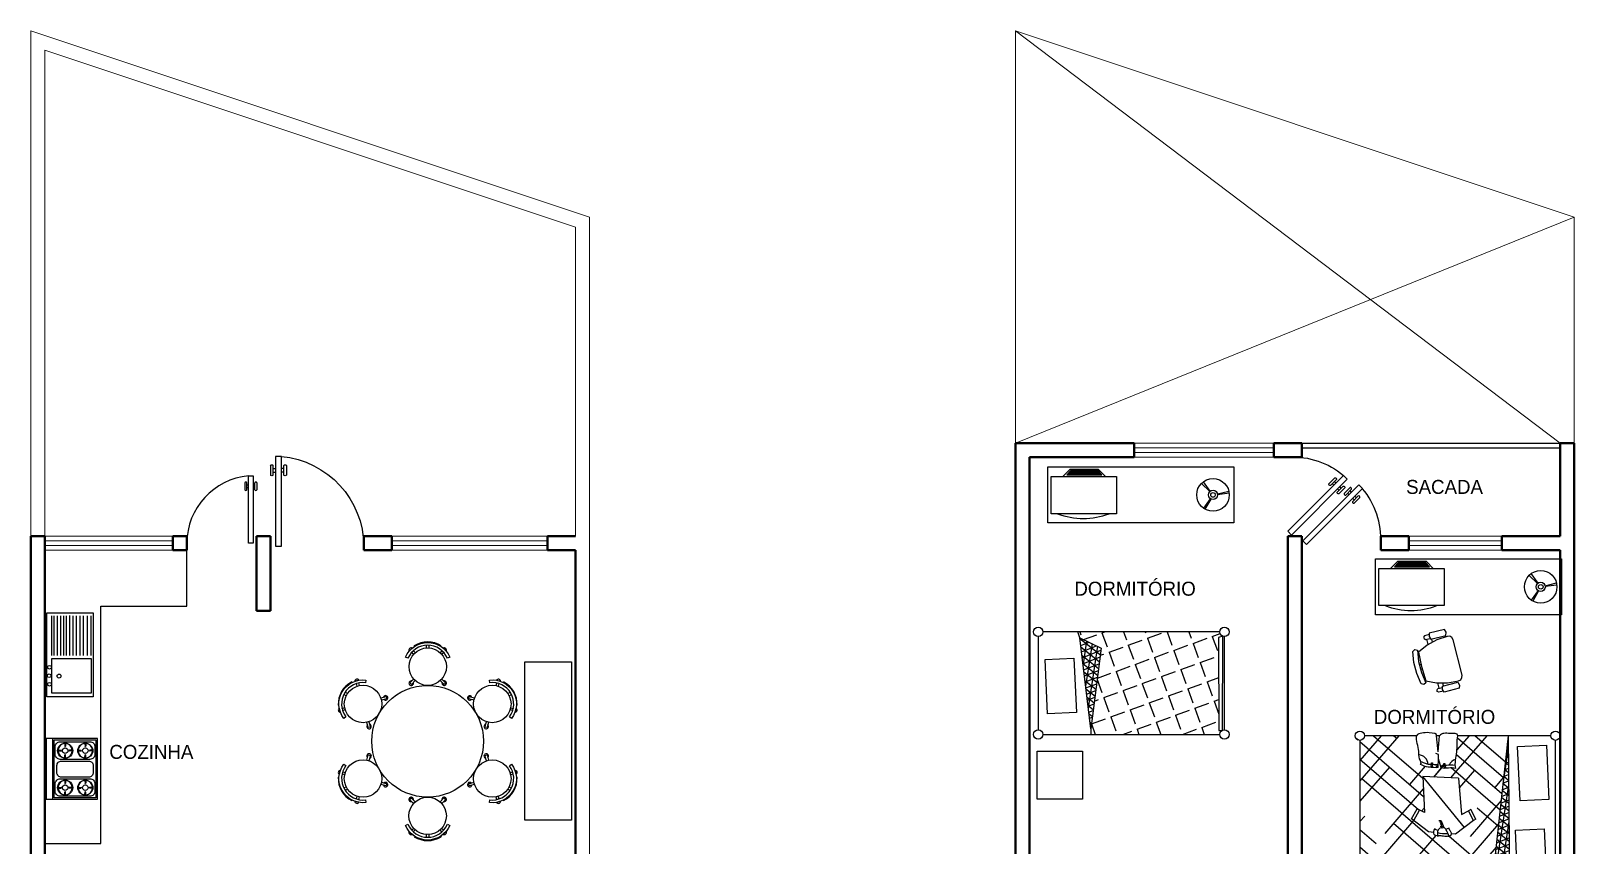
# Model space of a CAD drawing. Header units: millimetres. Extents: x 207.5 to 224.1, y 112.9 to 131.9.
# Drawn here: x 207.52 to 224.09, y 123.18 to 131.92 of the extents above; entities that cross this region are included whole.
import ezdxf

# ---------------------------------------------------------------- set-up
doc = ezdxf.new("R2010")
doc.units = ezdxf.units.MM
doc.header["$LTSCALE"] = 0.05
doc.layers.get('0').update_dxf_attribs({"lineweight": 5})
doc.layers.add('_KTI_CONTROL', color=7, linetype='Continuous')
doc.layers.add('muebles', color=7, linetype='Continuous')
doc.layers.add('muros', color=150, linetype='Continuous', lineweight=40)
doc.layers.add('ventanas', color=4, linetype='Continuous', lineweight=18)
doc.styles.get("Standard").update_dxf_attribs({"font": 'comic.ttf', "height": 0.15})

# ---------------------------------------------------------------- blocks, each defined once
blk = doc.blocks.new('A$C3D71031B')
for p, q in [((0.418, 0.379), (0.425, 0.383)), ((0.402, 0.252), (0.431, 0.252)), ((0.402, 0.224), (0.431, 0.224)), ((0.418, 0.097), (0.425, 0.094))]:
    blk.add_line(p, q)
for points in [[(0.051, 0.371), (0.009, 0.413), (0.027, 0.43), (0.068, 0.389)], [(0.335, 0.389), (0.355, 0.409)], [(0.372, 0.392), (0.352, 0.371)], [(0.375, 0.429), (0.376, 0.43), (0.393, 0.413), (0.393, 0.412)], [(0.068, 0.087), (0.027, 0.046), (0.009, 0.063), (0.051, 0.105)], [(0.355, 0.067), (0.335, 0.087)], [(0.352, 0.105), (0.372, 0.084)], [(0.393, 0.064), (0.393, 0.063), (0.376, 0.046), (0.375, 0.047)]]:
    blk.add_lwpolyline(points)
blk.add_lwpolyline([(0.291, 0.026, 0.660938), (0.291, 0.45), (0.303, 0.476, -0.660938), (0.303, 0)], format="xyb", close=True)
blk.add_circle((0.201, 0.238), 0.201)
for centre, radius, start, end in [((0.024, 0.415), 0.0244, 345, 285), ((0.378, 0.415), 0.0244, 192.061, 195), ((0.378, 0.415), 0.0244, 333.0698, 116.9302), ((0.378, 0.415), 0.0244, 255, 257.939), ((0.201, 0.238), 0.266, 327.0757, 32.9243), ((0.024, 0.061), 0.0244, 75, 15), ((0.378, 0.061), 0.0244, 165, 167.939), ((0.378, 0.061), 0.0244, 243.0698, 26.9302), ((0.378, 0.061), 0.0244, 102.061, 105)]:
    blk.add_arc(centre, radius, start, end)
blk = doc.blocks.new('SILLA6')
blk.add_blockref('A$C3D71031B', (3.703, 1.431))
blk = doc.blocks.new('p_mesa_r06')
blk.add_circle((215.382, 149.074), 0.6)
for p, rotation in [((217.052, 145.971), 90), ((218.904, 148.968), 150), ((213.53, 146.077), 30), ((217.235, 152.071), 210), ((211.861, 149.18), 329.9999999999999), ((213.713, 152.177), 270)]:
    blk.add_blockref('SILLA6', p, dxfattribs=dict(rotation=rotation))
blk = doc.blocks.new('p_tarja03')
for p, q in [((0, 0), (0, 0.901)), ((0, 0.901), (0.5, 0.901)), ((0.023, 0.49), (0.023, 0.861)), ((0.023, 0.861), (0.444, 0.861)), ((0.444, 0.861), (0.444, 0.49)), ((0.5, 0.901), (0.5, 0)), ((0.444, 0.49), (0.023, 0.49)), ((0.023, 0.457), (0.023, 0.03)), ((0.062, 0.457), (0.062, 0.03)), ((0.104, 0.457), (0.104, 0.03)), ((0.142, 0.457), (0.142, 0.03)), ((0.181, 0.457), (0.181, 0.03)), ((0.216, 0.457), (0.216, 0.03)), ((0.251, 0.457), (0.251, 0.028)), ((0.287, 0.457), (0.287, 0.03)), ((0.315, 0.457), (0.315, 0.03)), ((0.348, 0.457), (0.348, 0.03)), ((0.383, 0.457), (0.383, 0.03)), ((0.418, 0.457), (0.418, 0.03)), ((0.444, 0.457), (0.444, 0.03)), ((0.5, 0), (0, 0))]:
    blk.add_line(p, q)
for centre, radius in [((0.367, 0.678), 0.0209), ((0.469, 0.766), 0.0193), ((0.473, 0.675), 0.0193), ((0.469, 0.583), 0.0193)]:
    blk.add_circle(centre, radius)
at = {"layer": '_KTI_CONTROL'}
blk.add_polyline3d([(0.5, 0.901, 0), (0.5, 0.901, 0)], dxfattribs=at)
blk = doc.blocks.new('A$C248A6205')
for p, q in [((0.058, 0.533), (0.084, 0.532)), ((0.058, 0.524), (0.084, 0.525)), ((0.126, 0.601), (0.127, 0.575)), ((0.135, 0.601), (0.134, 0.575)), ((0.203, 0.533), (0.177, 0.532)), ((0.203, 0.524), (0.177, 0.525)), ((0.274, 0.533), (0.3, 0.532)), ((0.274, 0.524), (0.3, 0.525)), ((0.343, 0.601), (0.344, 0.575)), ((0.351, 0.601), (0.35, 0.575)), ((0.42, 0.533), (0.394, 0.532)), ((0.42, 0.524), (0.394, 0.525)), ((0.48, 0.65), (0.48, 0)), ((0.126, 0.456), (0.127, 0.481)), ((0.135, 0.456), (0.134, 0.481)), ((0.343, 0.456), (0.344, 0.481)), ((0.351, 0.456), (0.35, 0.481)), ((0.126, 0.203), (0.127, 0.177)), ((0.135, 0.203), (0.134, 0.177)), ((0.343, 0.203), (0.344, 0.177)), ((0.351, 0.203), (0.35, 0.177)), ((0.058, 0.135), (0.084, 0.134)), ((0.058, 0.126), (0.084, 0.127)), ((0.126, 0.058), (0.127, 0.084)), ((0.135, 0.058), (0.134, 0.084)), ((0.203, 0.135), (0.177, 0.134)), ((0.203, 0.126), (0.177, 0.127)), ((0.274, 0.135), (0.3, 0.134)), ((0.274, 0.126), (0.3, 0.127)), ((0.343, 0.058), (0.344, 0.084)), ((0.351, 0.058), (0.35, 0.084)), ((0.42, 0.135), (0.394, 0.134)), ((0.42, 0.126), (0.394, 0.127))]:
    blk.add_line(p, q)
for points in [[(0, 0), (0.55, 0), (0.55, 0.65), (0, 0.65)], [(0.017, 0.639), (0.465, 0.639), (0.465, 0.016), (0.017, 0.016)]]:
    blk.add_lwpolyline(points, close=True)
for points in [[(0.081, 0.621), (0.401, 0.621, -0.414214), (0.454, 0.568), (0.454, 0.486, -0.414214), (0.401, 0.433), (0.081, 0.433, -0.414214), (0.028, 0.486), (0.028, 0.568, -0.414214)], [(0.094, 0.415), (0.387, 0.415, -0.414214), (0.436, 0.366), (0.436, 0.29, -0.414214), (0.387, 0.242), (0.094, 0.242, -0.414214), (0.045, 0.29), (0.045, 0.366, -0.414214)], [(0.081, 0.224), (0.401, 0.224, -0.414214), (0.454, 0.171), (0.454, 0.088, -0.414214), (0.401, 0.035), (0.081, 0.035, -0.414214), (0.028, 0.088), (0.028, 0.171, -0.414214)]]:
    blk.add_lwpolyline(points, format="xyb", close=True)
for centre, radius in [((0.131, 0.528), 0.0809), ((0.131, 0.528), 0.0295), ((0.347, 0.528), 0.0809), ((0.347, 0.528), 0.0295), ((0.131, 0.131), 0.0809), ((0.347, 0.131), 0.0809), ((0.131, 0.131), 0.0295), ((0.347, 0.131), 0.0295)]:
    blk.add_circle(centre, radius)
for centre, radius, start, end in [((0.131, 0.528), 0.0764, 96.2975, 173.7025), ((0.058, 0.536), 0.00351, 173.7025, 267.7982), ((0.058, 0.52), 0.00351, 92.2018, 186.2975), ((0.131, 0.528), 0.0764, 186.2975, 263.7025), ((0.083, 0.528), 0.00351, 275.3442, 84.6558), ((0.123, 0.601), 0.00351, 2.2018, 96.2975), ((0.131, 0.575), 0.00351, 185.3442, 354.6558), ((0.139, 0.601), 0.00351, 83.7025, 177.7982), ((0.131, 0.528), 0.0764, 6.2975, 83.7025), ((0.131, 0.528), 0.0764, 276.2975, 353.7025), ((0.178, 0.528), 0.00351, 95.3442, 264.6558), ((0.203, 0.536), 0.00351, 272.2018, 6.2975), ((0.203, 0.52), 0.00351, 353.7025, 87.7982), ((0.347, 0.528), 0.0764, 96.2975, 173.7025), ((0.275, 0.536), 0.00351, 173.7025, 267.7982), ((0.275, 0.52), 0.00351, 92.2018, 186.2975), ((0.347, 0.528), 0.0764, 186.2975, 263.7025), ((0.3, 0.528), 0.00351, 275.3442, 84.6558), ((0.339, 0.601), 0.00351, 2.2018, 96.2975), ((0.347, 0.575), 0.00351, 185.3442, 354.6558), ((0.355, 0.601), 0.00351, 83.7025, 177.7982), ((0.347, 0.528), 0.0764, 6.2975, 83.7025), ((0.347, 0.528), 0.0764, 276.2975, 353.7025), ((0.394, 0.528), 0.00351, 95.3442, 264.6558), ((0.419, 0.536), 0.00351, 272.2018, 6.2975), ((0.419, 0.52), 0.00351, 353.7025, 87.7982), ((0.123, 0.456), 0.00351, 263.7025, 357.7982), ((0.131, 0.481), 0.00351, 5.3442, 174.6558), ((0.139, 0.456), 0.00351, 182.2018, 276.2975), ((0.339, 0.456), 0.00351, 263.7025, 357.7982), ((0.347, 0.481), 0.00351, 5.3442, 174.6558), ((0.355, 0.456), 0.00351, 182.2018, 276.2975), ((0.131, 0.131), 0.0764, 96.2975, 173.7025), ((0.123, 0.203), 0.00351, 2.2018, 96.2975), ((0.131, 0.178), 0.00351, 185.3442, 354.6558), ((0.139, 0.203), 0.00351, 83.7025, 177.7982), ((0.131, 0.131), 0.0764, 6.2975, 83.7025), ((0.347, 0.131), 0.0764, 96.2975, 173.7025), ((0.339, 0.203), 0.00351, 2.2018, 96.2975), ((0.347, 0.178), 0.00351, 185.3442, 354.6558), ((0.355, 0.203), 0.00351, 83.7025, 177.7982), ((0.347, 0.131), 0.0764, 6.2975, 83.7025), ((0.058, 0.139), 0.00351, 173.7025, 267.7982), ((0.058, 0.123), 0.00351, 92.2018, 186.2975), ((0.131, 0.131), 0.0764, 186.2975, 263.7025), ((0.083, 0.131), 0.00351, 275.3442, 84.6558), ((0.123, 0.058), 0.00351, 263.7025, 357.7982), ((0.131, 0.084), 0.00351, 5.3442, 174.6558), ((0.139, 0.058), 0.00351, 182.2018, 276.2975), ((0.131, 0.131), 0.0764, 276.2975, 353.7025), ((0.178, 0.131), 0.00351, 95.3442, 264.6558), ((0.203, 0.139), 0.00351, 272.2018, 6.2975), ((0.203, 0.123), 0.00351, 353.7025, 87.7982), ((0.275, 0.139), 0.00351, 173.7025, 267.7982), ((0.275, 0.123), 0.00351, 92.2018, 186.2975), ((0.347, 0.131), 0.0764, 186.2975, 263.7025), ((0.3, 0.131), 0.00351, 275.3442, 84.6558), ((0.339, 0.058), 0.00351, 263.7025, 357.7982), ((0.347, 0.084), 0.00351, 5.3442, 174.6558), ((0.355, 0.058), 0.00351, 182.2018, 276.2975), ((0.347, 0.131), 0.0764, 276.2975, 353.7025), ((0.394, 0.131), 0.00351, 95.3442, 264.6558), ((0.419, 0.139), 0.00351, 272.2018, 6.2975), ((0.419, 0.123), 0.00351, 353.7025, 87.7982)]:
    blk.add_arc(centre, radius, start, end)
blk = doc.blocks.new('Estufa')
at = {"rotation": 270}
blk.add_blockref('A$C248A6205', (0.002, 0.55), dxfattribs=at)
blk = doc.blocks.new('p_puerta02')
for p, q in [((0.831, 0.866), (0.831, 0.763)), ((0.831, 0.866), (0.831, 0.866)), ((0.859, 0.763), (0.859, 0.865)), ((0.859, 0.833), (0.884, 0.833)), ((0.884, 0), (0.884, 0.963)), ((0.884, 0.963), (0.949, 0.963)), ((0.974, 0.833), (0.948, 0.833)), ((0.949, 0.963), (0.949, 0)), ((0.974, 0.763), (0.974, 0.865)), ((1.002, 0.866), (1.002, 0.763)), ((1.002, 0.866), (1.002, 0.866)), ((0.859, 0.795), (0.884, 0.795)), ((0.974, 0.795), (0.948, 0.795)), ((0.949, 0), (0.884, 0))]:
    blk.add_line(p, q)
for centre, radius, start, end in [((0.973, -0.006), 0.973, 95.2178, 179.6349), ((0.845, 0.857), 0.0164, 30.0924, 148.7009), ((0.988, 0.857), 0.0164, 31.2991, 149.9076), ((0.845, 0.771), 0.0158, 208.9214, 329.8432), ((0.988, 0.771), 0.0158, 210.1568, 331.0786)]:
    blk.add_arc(centre, radius, start, end)
blk = doc.blocks.new('p')
for p, q in [((-0.746, 0.214), (-0.745, 0.214)), ((-0.745, 0.214), (-0.745, 0.111)), ((-0.718, 0.111), (-0.718, 0.213)), ((-0.692, 0.311), (-0.692, -0.652)), ((-0.628, 0.311), (-0.692, 0.311)), ((-0.628, -0.652), (-0.628, 0.311)), ((-0.602, 0.111), (-0.602, 0.213)), ((-0.574, 0.214), (-0.575, 0.214)), ((-0.575, 0.214), (-0.575, 0.111)), ((-0.718, 0.181), (-0.692, 0.181)), ((-0.718, 0.143), (-0.692, 0.143)), ((-0.602, 0.181), (-0.628, 0.181)), ((-0.602, 0.143), (-0.628, 0.143)), ((-0.692, -0.652), (-0.628, -0.652))]:
    blk.add_line(p, q)
for centre, radius, start, end in [((-0.732, 0.205), 0.0164, 30.0924, 148.7009), ((-0.716, -0.658), 0.973, 42.5736, 84.7822), ((-0.588, 0.205), 0.0164, 31.2991, 149.9076), ((-0.731, 0.119), 0.0158, 208.9214, 329.8432), ((-0.589, 0.119), 0.0158, 210.1568, 331.0786)]:
    blk.add_arc(centre, radius, start, end)
blk = doc.blocks.new('p_cama10')
for p, q in [((187.426, 145.712), (185.726, 145.712)), ((185.676, 145.662), (185.676, 144.662)), ((185.778, 145.614), (186.361, 145.641)), ((185.792, 145.305), (185.778, 145.614)), ((186.361, 145.641), (186.375, 145.333)), ((186.675, 145.59), (187.258, 145.617)), ((186.689, 145.281), (186.675, 145.59)), ((187.258, 145.617), (187.272, 145.308)), ((187.476, 143.662), (187.476, 145.662)), ((185.676, 145.203), (187.476, 145.22)), ((185.676, 145.203), (187.373, 145.019)), ((185.688, 145.201), (185.687, 145.203)), ((185.737, 145.196), (185.742, 145.203)), ((185.759, 145.194), (185.755, 145.203)), ((186.375, 145.333), (185.792, 145.305)), ((185.812, 145.188), (185.825, 145.204)), ((185.814, 145.204), (186.17, 145.149)), ((185.83, 145.186), (185.823, 145.204)), ((185.887, 145.18), (185.907, 145.205)), ((185.901, 145.178), (185.891, 145.205)), ((185.972, 145.171), (185.959, 145.205)), ((185.961, 145.172), (185.989, 145.206)), ((186.043, 145.163), (186.026, 145.206)), ((186.036, 145.164), (186.071, 145.206)), ((186.114, 145.155), (186.094, 145.207)), ((186.111, 145.156), (186.153, 145.207)), ((186.185, 145.148), (186.162, 145.207)), ((186.186, 145.147), (186.235, 145.208)), ((186.207, 145.208), (187.377, 145.028)), ((186.257, 145.14), (186.23, 145.208)), ((186.261, 145.139), (186.317, 145.209)), ((186.328, 145.132), (186.298, 145.209)), ((186.336, 145.131), (186.399, 145.21)), ((186.399, 145.125), (186.366, 145.209)), ((186.411, 145.123), (186.481, 145.211)), ((186.47, 145.117), (186.434, 145.21)), ((186.486, 145.115), (186.563, 145.211)), ((186.541, 145.109), (186.502, 145.211)), ((186.561, 145.107), (186.645, 145.212)), ((186.612, 145.101), (186.569, 145.211)), ((186.599, 145.212), (187.408, 145.087)), ((186.636, 145.099), (186.727, 145.213)), ((186.683, 145.094), (186.637, 145.212)), ((187.272, 145.308), (186.689, 145.281)), ((186.754, 145.086), (186.705, 145.213)), ((186.711, 145.091), (186.809, 145.214)), ((186.826, 145.078), (186.773, 145.213)), ((186.786, 145.083), (186.891, 145.215)), ((186.897, 145.071), (186.841, 145.214)), ((186.861, 145.075), (186.974, 145.215)), ((186.968, 145.063), (186.909, 145.215)), ((186.936, 145.067), (187.056, 145.216)), ((187.039, 145.055), (186.977, 145.215)), ((186.991, 145.216), (187.438, 145.147)), ((187.01, 145.058), (187.138, 145.217)), ((187.11, 145.048), (187.044, 145.216)), ((187.085, 145.05), (187.22, 145.218)), ((187.181, 145.04), (187.112, 145.217)), ((187.16, 145.042), (187.302, 145.219)), ((187.252, 145.032), (187.18, 145.217)), ((187.235, 145.034), (187.384, 145.219)), ((187.323, 145.025), (187.248, 145.218)), ((187.31, 145.026), (187.466, 145.22)), ((187.385, 145.042), (187.316, 145.219)), ((187.377, 145.028), (187.476, 145.22)), ((187.384, 145.219), (187.469, 145.206)), ((187.423, 145.118), (187.384, 145.219)), ((187.436, 145.142), (187.476, 145.189)), ((187.462, 145.193), (187.452, 145.22)), ((185.676, 144.851), (185.953, 145.173)), ((185.698, 144.658), (186.126, 145.154)), ((185.879, 144.648), (186.298, 145.135)), ((186.061, 144.641), (186.471, 145.117)), ((186.122, 145.154), (186.232, 145.059)), ((186.136, 143.633), (187.334, 145.024)), ((186.372, 145.127), (186.759, 144.794)), ((186.449, 144.872), (186.643, 145.098)), ((186.622, 145.1), (187.285, 144.529)), ((186.752, 144.568), (187.147, 145.026)), ((186.872, 145.073), (187.476, 144.553)), ((187.123, 145.046), (187.476, 144.742)), ((187.373, 145.019), (187.476, 144.931)), ((185.676, 144.973), (186.061, 144.641)), ((186.574, 144.858), (186.469, 144.803)), ((186.574, 144.858), (186.588, 144.832)), ((186.617, 143.973), (187.476, 144.97)), ((185.676, 144.784), (185.828, 144.653)), ((186.046, 144.842), (186.237, 144.678)), ((186.661, 144.735), (186.115, 144.286)), ((186.131, 144.67), (186.523, 144.701)), ((186.469, 144.803), (186.483, 144.777)), ((186.588, 144.832), (186.483, 144.777)), ((186.523, 144.701), (186.483, 144.777)), ((186.588, 144.832), (186.733, 144.639)), ((187.098, 144.313), (187.476, 144.751)), ((185.974, 144.523), (186.021, 144.531)), ((185.976, 144.513), (185.974, 144.523)), ((186.023, 144.52), (185.976, 144.513)), ((186.021, 144.531), (186.023, 144.52)), ((186.022, 144.596), (186.061, 144.641)), ((186.022, 144.596), (186.022, 144.596)), ((186.061, 144.641), (186.128, 144.583)), ((186.131, 144.67), (186.115, 144.286)), ((186.733, 144.639), (186.73, 144.596)), ((185.849, 144.452), (185.676, 144.467)), ((185.676, 144.467), (185.676, 144.433)), ((185.849, 144.452), (185.676, 144.433)), ((185.773, 144.459), (185.773, 144.444)), ((185.877, 144.454), (185.866, 144.426)), ((185.924, 144.454), (185.877, 144.454)), ((186.02, 144.485), (185.924, 144.454)), ((186.019, 144.452), (185.924, 144.454)), ((185.968, 144.381), (185.969, 144.391)), ((186.016, 144.378), (185.968, 144.381)), ((185.969, 144.391), (186.016, 144.389)), ((186.016, 144.389), (186.016, 144.378)), ((186.02, 144.485), (186.12, 144.401)), ((186.021, 144.487), (186.12, 144.401)), ((186.589, 144.483), (186.66, 144.513)), ((186.662, 144.489), (186.589, 144.483)), ((186.589, 144.483), (186.59, 144.46)), ((186.66, 144.513), (186.668, 144.493)), ((186.662, 144.489), (186.668, 144.493)), ((186.714, 144.404), (186.71, 144.347)), ((186.749, 144.426), (187.476, 143.799)), ((185.676, 143.756), (186.133, 144.287)), ((185.676, 144.221), (185.676, 143.662)), ((185.74, 143.612), (186.329, 144.296)), ((185.929, 143.612), (186.469, 144.239)), ((186.005, 144.312), (186.199, 144.145)), ((186.115, 144.286), (186.501, 144.304)), ((186.247, 144.292), (186.725, 143.88)), ((186.455, 144.302), (186.487, 144.274)), ((186.501, 144.304), (186.462, 144.226)), ((186.57, 144.165), (186.462, 144.226)), ((186.585, 144.191), (186.477, 144.252)), ((186.71, 144.347), (186.57, 144.165)), ((186.587, 144.188), (187.252, 143.615)), ((187.098, 144.313), (187.476, 143.988)), ((185.676, 144.03), (186.161, 143.612)), ((186.871, 143.612), (187.315, 144.126)), ((187.06, 143.612), (187.476, 144.094)), ((185.676, 143.975), (185.703, 144.007)), ((186.013, 143.928), (186.38, 143.612)), ((187.249, 143.612), (187.476, 143.875)), ((185.676, 143.841), (185.942, 143.612)), ((186.683, 143.612), (186.834, 143.787)), ((185.705, 143.571), (185.721, 143.589)), ((185.726, 143.612), (187.426, 143.612)), ((186.539, 143.663), (186.599, 143.612))]:
    blk.add_line(p, q)
for centre, radius in [((185.676, 145.712), 0.05), ((187.476, 145.712), 0.05), ((186.004, 144.495), 0.0096), ((186.6, 144.475), 0.00398), ((186.649, 144.495), 0.00398), ((185.676, 143.612), 0.05), ((187.476, 143.612), 0.05)]:
    blk.add_circle(centre, radius)
for centre, radius, start, end in [((186.032, 144.666), 0.104, 194.6601, 248.1983), ((186.431, 144.522), 0.296, 344.7843, 5.4287), ((186.624, 144.485), 0.00398, 13.3189, 174.959), ((185.997, 144.228), 0.119, 96.2285, 172.2156)]:
    blk.add_arc(centre, radius, start, end)
for points, start_tangent, end_tangent in [([(185.676, 144.662), (185.653, 144.58), (185.651, 144.514), (185.676, 144.467)], (-0.987152, 0.159782), (0.876422, -0.481543)), ([(186.027, 144.641), (185.851, 144.652), (185.676, 144.662)], (-0.969312, -0.245832), (-0.97691, 0.213651)), ([(186.027, 144.641), (186.024, 144.563), (186.02, 144.485)], (-0.233647, -0.972322), (-0.41569, -0.909506)), ([(186.66, 144.513), (186.683, 144.534), (186.726, 144.554), (186.755, 144.557)], (0.461205, 0.887294), (-0.04407, -0.999028)), ([(186.755, 144.557), (186.749, 144.58), (186.73, 144.596), (186.701, 144.583), (186.666, 144.569)], (0.09823, -0.995164), (-0.999825, 0.018733)), ([(186.666, 144.569), (186.676, 144.55), (186.685, 144.535)], (0.972218, 0.234078), (0.850559, -0.525879)), ([(185.68, 144.434), (185.644, 144.356), (185.65, 144.276), (185.676, 144.221)], (-0.834143, 0.551548), (0.893189, -0.449681)), ([(186.005, 144.443), (186.006, 144.434), (186.002, 144.427)], (-0.978086, 0.208201), (0.927153, -0.374682)), ([(186.005, 144.443), (186.007, 144.436), (186.002, 144.427)], (0.790135, -0.612932), (0.84074, -0.541439)), ([(186.63, 144.479), (186.624, 144.48), (186.617, 144.478)], (0.525434, 0.850834), (0.171122, -0.98525)), ([(186.655, 144.48), (186.646, 144.48)], (-0.767693, -0.640818), (-0.790616, -0.612312)), ([(186.655, 144.48), (186.652, 144.482), (186.646, 144.48)], (-0.996038, 0.088928), (-0.664961, 0.746878)), ([(186.662, 144.489), (186.682, 144.457), (186.717, 144.444), (186.755, 144.453)], (0.297959, -0.954579), (-0.510076, 0.860129)), ([(186.691, 144.44), (186.682, 144.423), (186.673, 144.415)], (-0.521886, -0.853015), (-0.879432, -0.476024)), ([(185.987, 144.261), (185.925, 144.253), (185.843, 144.243), (185.676, 144.221)], (-0.515361, 0.856973), (-0.988836, 0.149008))]:
    blk.add_spline(points, degree=3, dxfattribs=dict(start_tangent=start_tangent, end_tangent=end_tangent))
for points, knots in [([(185.995, 144.636), (185.99, 144.603), (185.993, 144.569), (185.996, 144.536), (185.996, 144.531), (185.997, 144.527)], [0.0102741, 0.0102741, 0.0102741, 0.0102741, 0.0967868, 0.0967868, 0.112479, 0.112479, 0.112479, 0.112479]), ([(186.755, 144.557), (186.764, 144.543), (186.752, 144.509), (186.751, 144.458), (186.751, 144.403), (186.696, 144.401), (186.673, 144.415)], [0, 0, 0, 0, 0.0517184, 0.1079314, 0.1548488, 0.1954221, 0.1954221, 0.1954221, 0.1954221]), ([(185.986, 144.38), (185.985, 144.368), (185.985, 144.354), (185.983, 144.341), (185.98, 144.329), (185.969, 144.301), (185.962, 144.285), (185.958, 144.268)], [0.0757947, 0.0757947, 0.0757947, 0.0757947, 0.1083357, 0.1083357, 0.1414599, 0.1414599, 0.1790869, 0.1790869, 0.1790869, 0.1790869]), ([(186.019, 144.452), (186.025, 144.422), (186.014, 144.385), (186.015, 144.326), (185.993, 144.286), (185.987, 144.261)], [0, 0, 0, 0, 0.0945073, 0.1073229, 0.1790869, 0.1790869, 0.1790869, 0.1790869])]:
    blk.add_open_spline(points, degree=3, knots=knots)
for points in [[(185.997, 144.516), (185.996, 144.508), (185.995, 144.502), (185.993, 144.497)], [(185.989, 144.447), (185.992, 144.432), (185.99, 144.413), (185.987, 144.39)], [(186.691, 144.44), (186.695, 144.445), (186.696, 144.449), (186.692, 144.451)]]:
    blk.add_open_spline(points, degree=3)
at = {"start_tangent": (-0.071622, -0.997432)}
blk.add_spline([(186.63, 144.479), (186.623, 144.48), (186.617, 144.478)], degree=3, dxfattribs=at)
blk = doc.blocks.new('Cam1-3')
h = blk.add_hatch()
h.set_pattern_fill('ANGLE', color=256, scale=0.8, angle=20, style=0)
h.set_pattern_definition([(20, (5.57863, 3.09632), (-0.075244, 0.206732), [0.16, -0.06]), (110, (5.57863, 3.09632), (-0.206732, -0.075244), [0.16, -0.06])])
h.paths.add_polyline_path([(6.129, 5.046, -0.239379), (6.088, 5.067), (6.088, 5.035), (5.088, 5.033), (5.075, 5.078, -0.308534), (5.029, 5.046), (5.029, 3.523), (5.091, 3.542), (5.202, 3.773), (6.068, 3.662), (6.129, 3.662)])
for p, q in [((5.029, 5.046), (5.029, 3.146)), ((6.088, 5.075), (5.075, 5.078)), ((5.075, 5.078), (5.088, 5.033)), ((6.079, 5.096), (5.079, 5.096)), ((5.088, 5.033), (6.088, 5.035)), ((6.088, 5.035), (6.088, 5.075)), ((6.129, 3.146), (6.129, 5.046)), ((5.091, 3.542), (5.202, 3.773)), ((6.068, 3.662), (5.091, 3.542)), ((5.098, 3.543), (5.275, 3.764)), ((5.154, 3.674), (5.61, 3.605)), ((5.241, 3.56), (5.177, 3.722)), ((5.183, 3.734), (5.844, 3.634)), ((5.189, 3.554), (5.349, 3.754)), ((5.202, 3.773), (6.068, 3.662)), ((5.306, 3.568), (5.226, 3.77)), ((5.279, 3.565), (5.423, 3.745)), ((5.371, 3.576), (5.298, 3.761)), ((5.369, 3.576), (5.496, 3.735)), ((5.436, 3.584), (5.37, 3.752)), ((5.501, 3.592), (5.442, 3.742)), ((5.459, 3.587), (5.57, 3.726)), ((5.566, 3.6), (5.514, 3.733)), ((5.549, 3.598), (5.644, 3.716)), ((5.631, 3.608), (5.586, 3.724)), ((5.639, 3.609), (5.717, 3.707)), ((5.696, 3.616), (5.657, 3.715)), ((5.761, 3.624), (5.729, 3.705)), ((5.729, 3.62), (5.791, 3.697)), ((5.826, 3.632), (5.801, 3.696)), ((5.819, 3.631), (5.865, 3.688)), ((5.891, 3.64), (5.873, 3.687)), ((5.909, 3.642), (5.938, 3.678)), ((5.956, 3.648), (5.945, 3.678)), ((5.999, 3.653), (6.012, 3.669)), ((6.021, 3.656), (6.016, 3.668)), ((6.068, 3.662), (6.129, 3.662)), ((5.091, 3.542), (5.029, 3.523)), ((5.126, 3.614), (5.376, 3.577)), ((5.175, 3.552), (5.14, 3.644)), ((5.311, 3.478), (5.894, 3.506)), ((5.894, 3.506), (5.909, 3.197)), ((5.326, 3.169), (5.311, 3.478)), ((5.909, 3.197), (5.326, 3.169)), ((5.079, 3.096), (6.079, 3.096))]:
    blk.add_line(p, q)
for centre in [(5.029, 5.096), (6.129, 5.096), (5.029, 3.096), (6.129, 3.096)]:
    blk.add_circle(centre, 0.05)
blk = doc.blocks.new('COMODA1')
at = {"layer": 'muebles'}
for p, q in [((0.257, 0.181), (0.957, 0.181)), ((0.257, -0.219), (0.257, 0.181)), ((0.957, 0.181), (0.957, -0.219)), ((-0.756, 0.023), (-0.694, 0.131)), ((-0.751, 0.02), (-0.679, 0.122)), ((-0.83, -0.027), (-0.954, -0.042)), ((-0.829, -0.033), (-0.95, -0.063)), ((-0.751, -0.061), (-0.679, -0.163)), ((-0.745, -0.056), (-0.657, -0.144)), ((0.957, -0.219), (0.257, -0.219)), ((0.373, -0.219), (0.448, -0.294)), ((0.414, -0.237), (0.455, -0.278)), ((0.79, -0.237), (0.414, -0.237)), ((0.79, -0.237), (0.414, -0.237)), ((0.784, -0.244), (0.42, -0.244)), ((0.777, -0.25), (0.427, -0.25)), ((0.771, -0.256), (0.433, -0.256)), ((0.765, -0.262), (0.439, -0.262)), ((0.759, -0.269), (0.445, -0.269)), ((0.448, -0.294), (0.757, -0.294)), ((0.752, -0.275), (0.452, -0.275)), ((0.455, -0.278), (0.749, -0.278)), ((0.749, -0.278), (0.79, -0.237)), ((0.757, -0.294), (0.832, -0.219))]:
    blk.add_line(p, q, dxfattribs=at)
blk.add_lwpolyline([(-1.005, -0.321), (-1.005, 0.279), (0.995, 0.279), (0.995, -0.321)], close=True, dxfattribs=at)
for radius in [0.175, 0.05, 0.025]:
    blk.add_circle((-0.78, -0.021), radius, dxfattribs=at)
blk.add_arc((0.613, -0.544), 0.776, 69.0989, 110.9011, dxfattribs=at)
blk = doc.blocks.new('SILLAOF')
for p, q in [((-0.024, 0.416), (-0.024, 0.398)), ((0.026, 0.416), (0.026, 0.397)), ((-0.272, 0.271), (-0.211, 0.271)), ((-0.259, 0.221), (-0.224, 0.221)), ((0.211, 0.271), (0.271, 0.271)), ((0.224, 0.221), (0.259, 0.221))]:
    blk.add_line(p, q)
for points in [[(-0.159, 0.392), (-0.208, 0.284), (-0.237, 0.17), (-0.247, 0.053), (-0.241, 0.026), (-0.222, 0.007), (-0.196, 0), (0.196, 0), (0.222, 0.007), (0.241, 0.026), (0.247, 0.053), (0.237, 0.17), (0.208, 0.284), (0.159, 0.392), (0, 0.398)], [(0.061, 0.467), (0.18, 0.45), (0.194, 0.424), (0.18, 0.398), (0.061, 0.416), (-0.06, 0.416), (-0.179, 0.398), (-0.193, 0.424), (-0.179, 0.45), (-0.06, 0.467)], [(-0.293, 0.24), (-0.259, 0.231), (-0.259, 0.063), (-0.293, 0.053), (-0.326, 0.063), (-0.326, 0.231)], [(0.326, 0.063), (0.326, 0.231), (0.292, 0.24), (0.259, 0.231), (0.259, 0.063), (0.292, 0.053)]]:
    blk.add_lwpolyline(points, close=True)
for points in [[(-0.313, 0.237), (-0.313, 0.288), (-0.3, 0.3), (-0.284, 0.299), (-0.272, 0.288), (-0.272, 0.237)], [(0.313, 0.237), (0.313, 0.288), (0.3, 0.3), (0.284, 0.299), (0.271, 0.288), (0.271, 0.237)]]:
    blk.add_lwpolyline(points)

msp = doc.modelspace()

# ---------------------------------------------------------------- linework, layer by layer
for p, q in [((207.519, 131.918), (213.519, 129.918)), ((207.519, 126.493), (207.519, 131.918)), ((218.092, 131.918), (224.092, 129.918)), ((218.092, 127.493), (218.092, 131.918)), ((218.092, 131.918), (223.942, 127.493)), ((207.669, 131.71), (213.369, 129.81)), ((207.669, 126.493), (207.669, 131.71)), ((213.369, 126.493), (213.369, 129.81)), ((213.519, 118.343), (213.519, 129.918)), ((218.092, 127.493), (224.092, 129.918)), ((224.092, 127.493), (224.092, 129.918))]:
    msp.add_line(p, q)
at = {"layer": 'muebles'}
for p, q in [((221.167, 127.493), (223.942, 127.493)), ((221.167, 127.443), (223.942, 127.443)), ((209.194, 125.743), (209.194, 126.343)), ((208.269, 123.193), (208.269, 125.743)), ((208.269, 125.743), (209.194, 125.743)), ((207.669, 123.193), (208.269, 123.193))]:
    msp.add_line(p, q, dxfattribs=at)
for points in [[(212.824, 125.143), (213.324, 125.143), (213.324, 123.443), (212.824, 123.443)], [(218.325, 124.185), (218.812, 124.185), (218.812, 123.67), (218.325, 123.67)]]:
    msp.add_lwpolyline(points, close=True, dxfattribs=at)
at = {"layer": 'muros'}
for p, q in [((218.092, 114.843), (218.092, 127.493)), ((218.092, 127.493), (219.367, 127.493)), ((219.367, 127.343), (219.367, 127.493)), ((220.867, 127.343), (220.867, 127.493)), ((220.867, 127.493), (221.167, 127.493)), ((221.167, 127.343), (221.167, 127.493)), ((223.942, 126.493), (223.942, 127.493)), ((223.942, 127.493), (224.092, 127.493)), ((224.092, 114.843), (224.092, 127.493)), ((218.242, 122.493), (218.242, 127.343)), ((218.242, 127.343), (219.367, 127.343)), ((220.867, 127.343), (221.167, 127.343)), ((207.519, 114.843), (207.519, 126.493)), ((207.669, 126.493), (207.519, 126.493)), ((207.669, 122.493), (207.669, 126.493)), ((209.044, 126.343), (209.044, 126.493)), ((209.044, 126.493), (209.194, 126.493)), ((209.194, 126.343), (209.194, 126.493)), ((209.944, 126.493), (210.094, 126.493)), ((209.944, 125.693), (209.944, 126.493)), ((210.094, 125.693), (210.094, 126.493)), ((211.094, 126.343), (211.094, 126.493)), ((211.094, 126.493), (211.394, 126.493)), ((211.394, 126.343), (211.394, 126.493)), ((213.069, 126.343), (213.069, 126.493)), ((213.069, 126.493), (213.369, 126.493)), ((221.017, 122.343), (221.017, 126.493)), ((221.017, 126.493), (221.167, 126.493)), ((221.167, 122.343), (221.167, 126.493)), ((222.017, 126.343), (222.017, 126.493)), ((222.017, 126.493), (222.317, 126.493)), ((222.317, 126.343), (222.317, 126.493)), ((223.317, 126.343), (223.317, 126.493)), ((223.317, 126.493), (223.942, 126.493)), ((209.044, 126.343), (209.194, 126.343)), ((211.094, 126.343), (211.394, 126.343)), ((213.069, 126.343), (213.369, 126.343)), ((213.369, 118.343), (213.369, 126.343)), ((222.017, 126.343), (222.317, 126.343)), ((223.317, 126.343), (223.942, 126.343)), ((223.942, 120.893), (223.942, 126.343)), ((209.944, 125.693), (210.094, 125.693))]:
    msp.add_line(p, q, dxfattribs=at)
at = {"layer": 'ventanas'}
for p, q in [((220.867, 127.493), (219.367, 127.493)), ((220.867, 127.443), (219.367, 127.443)), ((220.867, 127.393), (219.367, 127.393)), ((220.867, 127.343), (219.367, 127.343)), ((209.044, 126.493), (207.669, 126.493)), ((211.394, 126.493), (213.069, 126.493)), ((223.317, 126.493), (222.317, 126.493)), ((209.044, 126.443), (207.669, 126.443)), ((209.044, 126.393), (207.669, 126.393)), ((209.044, 126.343), (207.669, 126.343)), ((211.394, 126.443), (213.069, 126.443)), ((211.394, 126.393), (213.069, 126.393)), ((211.394, 126.343), (213.069, 126.343)), ((223.317, 126.443), (222.317, 126.443)), ((223.317, 126.393), (222.317, 126.393)), ((223.317, 126.343), (222.317, 126.343))]:
    msp.add_line(p, q, dxfattribs=at)

# ---------------------------------------------------------------- block references
at = {"layer": 'muebles', "yscale": 0.8812457933259612, "zscale": 0.8812457933259612, "rotation": 315}
for p, xscale in [((221.031, 127.343), -0.8812457933259612), ((222.017, 126.418), 0.8812457933259612)]:
    msp.add_blockref('p', p, dxfattribs=dict(at, xscale=xscale))
at = {"layer": 'muebles', "xscale": -1}
msp.add_blockref('p_puerta02', (211.094, 126.386), dxfattribs=at)
at = {"layer": 'muebles', "xscale": 0.75, "yscale": 0.75, "zscale": 0.75}
msp.add_blockref('p_puerta02', (209.194, 126.418), dxfattribs=at)
at = {"layer": 'muebles'}
for name, p, rotation in [('COMODA1', (219.434, 126.915), 180), ('COMODA1', (222.953, 125.928), 180), ('p_tarja03', (208.189, 125.669), 180), ('Cam1-3', (215.241, 130.494), 270), ('SILLAOF', (222.84, 125.191), 104.1927024261693), ('Estufa', (207.685, 124.323), 270), ('p_cama10', (78.18, 310.027), 270)]:
    msp.add_blockref(name, p, dxfattribs=dict(at, rotation=rotation))
msp.add_blockref('p_mesa_r06', (-3.602, -24.783), dxfattribs=at)

# ---------------------------------------------------------------- texts
for s, p in [('SACADA', (222.288, 126.947)), ('DORMITÓRIO', (218.725, 125.854)), ('DORMITÓRIO', (221.941, 124.478)), ('COZINHA', (208.362, 124.102))]:
    msp.add_text(s, height=0.15).set_placement(p)

doc.saveas('drawing.dxf')
